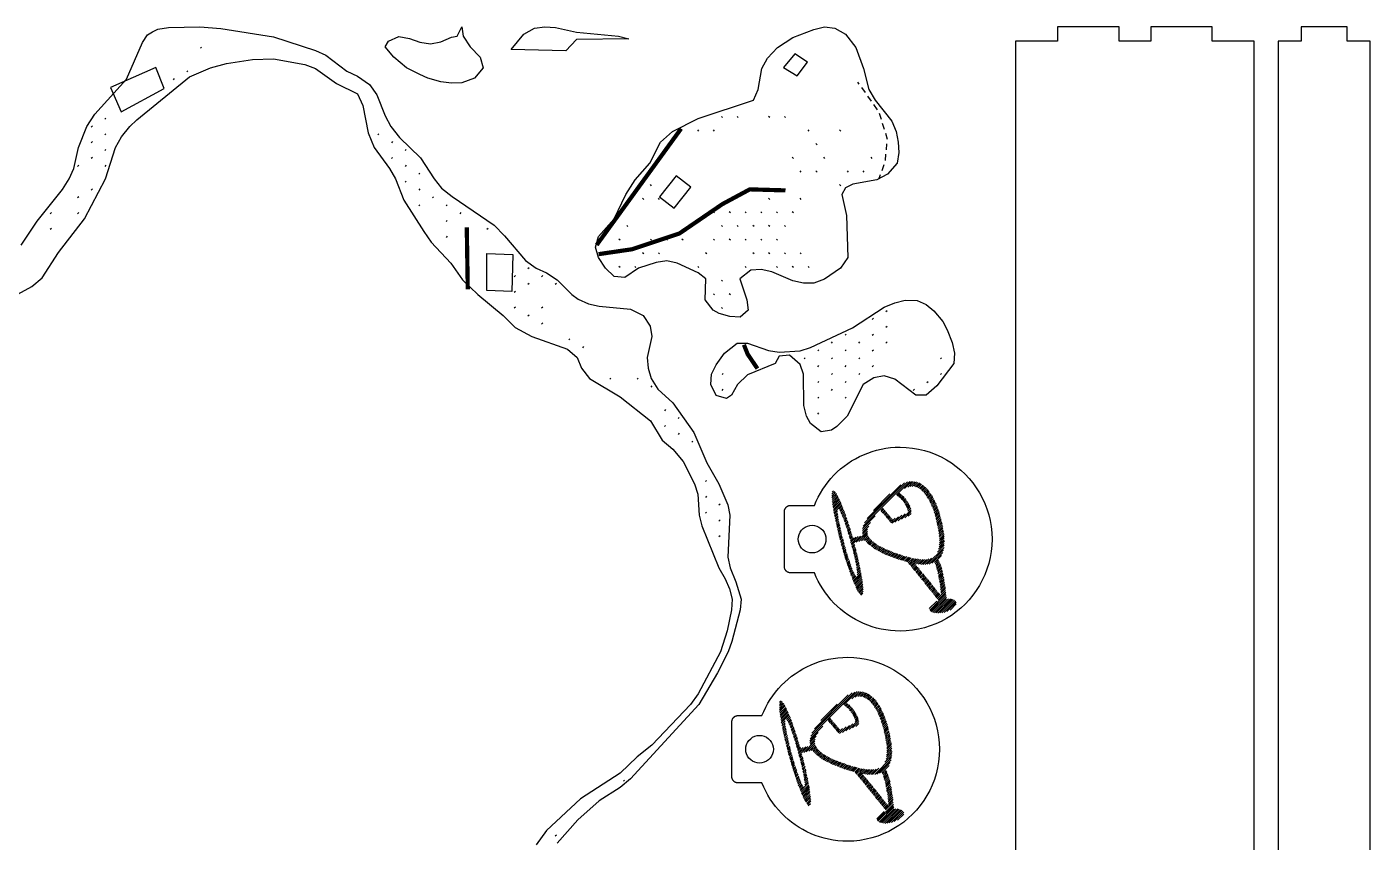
# Model space of a CAD drawing. Header units: millimetres. Extents: x 10 to 1190, y 102 to 890.
# Drawn here: x 927.8 to 1183.5, y 734.8 to 890 of the extents above; entities that cross this region are included whole.
import ezdxf

# ---------------------------------------------------------------- set-up
doc = ezdxf.new("R2010")
doc.units = ezdxf.units.MM
for name, color, linetype in [('CUT', 1, 'CONTINUOUS'), ('ETCH', 7, 'CONTINUOUS'), ('SCORE', 5, 'CONTINUOUS')]:
    doc.layers.add(name, color=color, linetype=linetype)

msp = doc.modelspace()

# ---------------------------------------------------------------- linework, layer by layer
at = {"layer": 'CUT'}
for points in [[(926.722, 848.448), (929.757, 853.044), (934.562, 859.044), (935.804, 861.044), (936.689, 863.044), (937.634, 867.044), (939.167, 871.044), (940.722, 873.366), (946.722, 880.05), (949.821, 887.044), (950.722, 888.462), (951.698, 889.044), (952.722, 889.558), (954.722, 889.85), (960.722, 890), (964.722, 889.69), (974.722, 888.106), (982.722, 885.528), (984.722, 884.596), (988.722, 881.597), (990.722, 880.618), (993.031, 879.044), (994.4, 877.044), (995.969, 873.044), (997.086, 871.044), (998.722, 868.929), (1002.693, 865.044), (1005.296, 861.044), (1006.722, 859.3), (1008.722, 857.705), (1016.722, 852.248), (1018.722, 850.239), (1022.722, 845.503), (1024.722, 844.096), (1026.722, 843.16), (1028.722, 841.837), (1031.522, 839.044), (1032.722, 838.183), (1034.722, 837.275), (1036.722, 836.809), (1042.722, 836.266), (1045.098, 835.044), (1046.426, 833.044), (1046.722, 831.079), (1045.876, 827.044), (1046.059, 825.044), (1046.608, 823.044), (1047.905, 821.044), (1050.722, 818.427), (1054.722, 812.822), (1057.223, 807.044), (1059.519, 803.044), (1061.22, 799.044), (1061.601, 797.044), (1061.204, 789.044), (1061.644, 787.044), (1062.722, 784.401), (1063.73, 781.044), (1063.59, 779.044), (1061.966, 773.044), (1061.281, 771.044), (1059.272, 767.044), (1055.721, 761.044), (1042.722, 746.874), (1040.722, 745.24), (1036.722, 742.697), (1032.688, 739.044), (1028.722, 734.613)], [(1161.444, 692.3), (1161.444, 887.3), (1153.444, 887.3), (1153.444, 890), (1153.444, 890), (1141.722, 890), (1141.722, 890), (1141.722, 887.3), (1135.722, 887.3), (1135.722, 890), (1135.722, 890), (1124, 890), (1124, 890), (1124, 887.3), (1116, 887.3), (1116, 692.3)]]:
    msp.add_lwpolyline(points, dxfattribs=at)
for points in [[(1009.672, 888.213), (1010.6, 890), (1010.842, 888.213), (1012.177, 886.213), (1014.049, 884.213), (1014.671, 882.213), (1012.993, 880.213), (1010.6, 879.372), (1008.6, 879.26), (1006.6, 879.552), (1004.107, 880.213), (1002.6, 880.918), (1000.08, 882.213), (997.647, 884.213), (996, 886.213), (996.6, 887.286), (998.6, 888.137), (1000.6, 887.792), (1002.6, 887.063), (1004.6, 886.759), (1006.6, 887.123), (1008.6, 888.035)], [(1042.391, 887.698), (1032.391, 887.578), (1030.391, 885.464), (1020, 885.663), (1022.391, 888.622), (1024.391, 889.722), (1026.391, 890), (1028.391, 889.852), (1032.391, 889.017), (1040.391, 888.212)], [(1065.098, 836.073), (1063.598, 834.744), (1061.598, 834.865), (1059.598, 835.452), (1058.44, 836.073), (1056.922, 838.073), (1057.041, 842.073), (1055.598, 843.157), (1051.598, 844.999), (1049.598, 845.442), (1047.598, 845.172), (1044.22, 844.073), (1041.598, 842.287), (1039.598, 842.497), (1037.902, 844.073), (1036.617, 846.073), (1036, 848.073), (1036.575, 850.073), (1039.598, 853.459), (1041.809, 858.073), (1043.598, 860.864), (1046.396, 864.073), (1048.409, 868.073), (1050.712, 870.073), (1055.598, 872.578), (1066.133, 876.073), (1066.983, 878.073), (1067.676, 882.073), (1068.75, 884.073), (1070.702, 886.073), (1073.598, 887.945), (1077.598, 889.524), (1079.598, 890), (1081.598, 889.727), (1083.598, 888.584), (1085.569, 886.073), (1087.031, 882.073), (1088.048, 878.073), (1089.276, 876.073), (1092.461, 872.073), (1093.267, 870.073), (1093.648, 868.073), (1093.768, 866.073), (1093.45, 864.073), (1091.598, 861.938), (1089.598, 860.883), (1085.035, 860.073), (1083.598, 859.334), (1082.895, 858.073), (1083.785, 854.073), (1084.067, 846.073), (1082.677, 844.073), (1079.598, 841.978), (1077.598, 841.223), (1075.598, 841.189), (1073.598, 841.692), (1069.598, 843.388), (1067.598, 843.822), (1065.598, 843.699), (1063.509, 842.073), (1064.828, 838.073)], [(1166, 887.3), (1166, 692.3), (1170.374, 692.3), (1170.374, 689.6), (1170.374, 689.6), (1179.121, 689.6), (1179.121, 689.6), (1179.121, 692.3), (1183.495, 692.3), (1183.495, 887.3), (1179.121, 887.3), (1179.121, 890), (1179.121, 890), (1170.374, 890), (1170.374, 890), (1170.374, 887.3)], [(1058.984, 819.834), (1058, 821.92), (1058.106, 823.92), (1058.984, 825.687), (1060.599, 827.92), (1062.984, 829.767), (1064.984, 829.806), (1068.984, 828.425), (1070.984, 828.062), (1074.984, 828.349), (1076.984, 828.987), (1084.984, 832.704), (1090.984, 836.634), (1092.984, 837.481), (1094.984, 838), (1097.234, 837.92), (1098.984, 837.132), (1100.413, 835.92), (1102.129, 833.92), (1102.984, 832.309), (1103.908, 829.92), (1104.37, 827.92), (1104.235, 825.92), (1100.984, 821.675), (1098.984, 819.877), (1096.984, 819.904), (1092.984, 822.96), (1090.984, 823.61), (1088.984, 823.169), (1086.991, 821.92), (1083.918, 815.92), (1081.976, 813.92), (1080.984, 813.245), (1078.984, 812.912), (1076.984, 814.481), (1076.222, 815.92), (1075.686, 817.92), (1075.625, 823.92), (1074.984, 825.715), (1072.984, 827.51), (1070.984, 827.347), (1070.242, 825.92), (1064.984, 823.777), (1063.032, 821.92), (1061.915, 819.92), (1060.984, 819.246)], [(1072, 797.75), (1072, 797.83), (1072.01, 797.91), (1072.02, 797.99), (1072.04, 798.06), (1072.06, 798.13), (1072.09, 798.2), (1072.12, 798.27), (1072.16, 798.34), (1072.2, 798.4), (1072.24, 798.46), (1072.29, 798.52), (1072.34, 798.57), (1072.4, 798.63), (1072.45, 798.67), (1072.51, 798.72), (1072.58, 798.76), (1072.64, 798.79), (1072.71, 798.82), (1072.78, 798.85), (1072.86, 798.87), (1072.93, 798.89), (1073.01, 798.91), (1073.09, 798.91), (1073.17, 798.92), (1077.72, 798.92), (1078.06, 799.72), (1078.44, 800.5), (1078.85, 801.26), (1079.3, 801.99), (1079.79, 802.7), (1080.3, 803.39), (1080.85, 804.04), (1081.43, 804.67), (1082.05, 805.28), (1082.69, 805.85), (1083.35, 806.39), (1084.05, 806.89), (1084.77, 807.37), (1085.51, 807.8), (1086.28, 808.2), (1087.06, 808.57), (1087.87, 808.89), (1088.7, 809.18), (1089.54, 809.43), (1090.41, 809.63), (1091.29, 809.79), (1092.18, 809.91), (1093.09, 809.98), (1094.01, 810), (1095.2, 809.96), (1096.38, 809.84), (1097.53, 809.64), (1098.66, 809.37), (1099.75, 809.03), (1100.82, 808.62), (1101.85, 808.15), (1102.84, 807.61), (1103.79, 807.01), (1104.7, 806.35), (1105.56, 805.64), (1106.38, 804.87), (1107.15, 804.06), (1107.86, 803.19), (1108.52, 802.28), (1109.12, 801.33), (1109.66, 800.34), (1110.13, 799.31), (1110.54, 798.25), (1110.88, 797.15), (1111.15, 796.03), (1111.35, 794.87), (1111.47, 793.7), (1111.51, 792.5), (1111.47, 791.3), (1111.35, 790.13), (1111.15, 788.97), (1110.88, 787.85), (1110.54, 786.75), (1110.13, 785.69), (1109.66, 784.66), (1109.12, 783.67), (1108.52, 782.72), (1107.86, 781.81), (1107.15, 780.94), (1106.38, 780.13), (1105.56, 779.36), (1104.7, 778.65), (1103.79, 777.99), (1102.84, 777.39), (1101.85, 776.85), (1100.82, 776.38), (1099.75, 775.97), (1098.66, 775.63), (1097.53, 775.36), (1096.38, 775.16), (1095.2, 775.04), (1094.01, 775), (1093.09, 775.02), (1092.18, 775.09), (1091.29, 775.21), (1090.41, 775.37), (1089.54, 775.57), (1088.7, 775.82), (1087.87, 776.11), (1087.06, 776.43), (1086.28, 776.8), (1085.51, 777.2), (1084.77, 777.63), (1084.05, 778.11), (1083.35, 778.61), (1082.69, 779.15), (1082.05, 779.72), (1081.43, 780.33), (1080.85, 780.96), (1080.3, 781.61), (1079.79, 782.3), (1079.3, 783.01), (1078.85, 783.74), (1078.44, 784.5), (1078.06, 785.28), (1077.72, 786.08), (1073.17, 786.08), (1073.09, 786.09), (1073.01, 786.09), (1072.93, 786.11), (1072.86, 786.13), (1072.78, 786.15), (1072.71, 786.18), (1072.64, 786.21), (1072.58, 786.24), (1072.51, 786.28), (1072.45, 786.33), (1072.4, 786.37), (1072.34, 786.43), (1072.29, 786.48), (1072.24, 786.54), (1072.2, 786.6), (1072.16, 786.66), (1072.12, 786.73), (1072.09, 786.8), (1072.06, 786.87), (1072.04, 786.94), (1072.02, 787.01), (1072.01, 787.09), (1072, 787.17), (1072, 787.25), (1072, 797.75)], [(1077.26, 795.13), (1077.717, 795.09), (1078.16, 794.971), (1078.575, 794.778), (1078.951, 794.515), (1079.275, 794.191), (1079.538, 793.815), (1079.731, 793.4), (1079.85, 792.957), (1079.89, 792.5), (1079.85, 792.043), (1079.731, 791.6), (1079.538, 791.185), (1079.275, 790.809), (1078.951, 790.485), (1078.575, 790.222), (1078.16, 790.029), (1077.717, 789.91), (1077.26, 789.87), (1076.803, 789.91), (1076.36, 790.029), (1075.945, 790.222), (1075.569, 790.485), (1075.245, 790.809), (1074.982, 791.185), (1074.789, 791.6), (1074.67, 792.043), (1074.63, 792.5), (1074.67, 792.957), (1074.789, 793.4), (1074.982, 793.815), (1075.245, 794.191), (1075.569, 794.515), (1075.945, 794.778), (1076.36, 794.971), (1076.803, 795.09)], [(1062, 757.75), (1062, 757.83), (1062.01, 757.91), (1062.02, 757.99), (1062.04, 758.06), (1062.06, 758.13), (1062.09, 758.2), (1062.12, 758.27), (1062.16, 758.34), (1062.2, 758.4), (1062.24, 758.46), (1062.29, 758.52), (1062.34, 758.57), (1062.4, 758.63), (1062.45, 758.67), (1062.51, 758.72), (1062.58, 758.76), (1062.64, 758.79), (1062.71, 758.82), (1062.78, 758.85), (1062.86, 758.87), (1062.93, 758.89), (1063.01, 758.91), (1063.09, 758.91), (1063.17, 758.92), (1067.72, 758.92), (1068.06, 759.72), (1068.44, 760.5), (1068.85, 761.26), (1069.3, 761.99), (1069.79, 762.7), (1070.3, 763.39), (1070.85, 764.04), (1071.43, 764.67), (1072.05, 765.28), (1072.69, 765.85), (1073.35, 766.39), (1074.05, 766.89), (1074.77, 767.37), (1075.51, 767.8), (1076.28, 768.2), (1077.06, 768.57), (1077.87, 768.89), (1078.7, 769.18), (1079.54, 769.43), (1080.41, 769.63), (1081.29, 769.79), (1082.18, 769.91), (1083.09, 769.98), (1084.01, 770), (1085.2, 769.96), (1086.38, 769.84), (1087.53, 769.64), (1088.66, 769.37), (1089.75, 769.03), (1090.82, 768.62), (1091.85, 768.15), (1092.84, 767.61), (1093.79, 767.01), (1094.7, 766.35), (1095.56, 765.64), (1096.38, 764.87), (1097.15, 764.06), (1097.86, 763.19), (1098.52, 762.28), (1099.12, 761.33), (1099.66, 760.34), (1100.13, 759.31), (1100.54, 758.25), (1100.88, 757.15), (1101.15, 756.03), (1101.35, 754.87), (1101.47, 753.7), (1101.51, 752.5), (1101.47, 751.3), (1101.35, 750.13), (1101.15, 748.97), (1100.88, 747.85), (1100.54, 746.75), (1100.13, 745.69), (1099.66, 744.66), (1099.12, 743.67), (1098.52, 742.72), (1097.86, 741.81), (1097.15, 740.94), (1096.38, 740.13), (1095.56, 739.36), (1094.7, 738.65), (1093.79, 737.99), (1092.84, 737.39), (1091.85, 736.85), (1090.82, 736.38), (1089.75, 735.97), (1088.66, 735.63), (1087.53, 735.36), (1086.38, 735.16), (1085.2, 735.04), (1084.01, 735), (1083.09, 735.02), (1082.18, 735.09), (1081.29, 735.21), (1080.41, 735.37), (1079.54, 735.57), (1078.7, 735.82), (1077.87, 736.11), (1077.06, 736.43), (1076.28, 736.8), (1075.51, 737.2), (1074.77, 737.63), (1074.05, 738.11), (1073.35, 738.61), (1072.69, 739.15), (1072.05, 739.72), (1071.43, 740.33), (1070.85, 740.96), (1070.3, 741.61), (1069.79, 742.3), (1069.3, 743.01), (1068.85, 743.74), (1068.44, 744.5), (1068.06, 745.28), (1067.72, 746.08), (1063.17, 746.08), (1063.09, 746.09), (1063.01, 746.09), (1062.93, 746.11), (1062.86, 746.13), (1062.78, 746.15), (1062.71, 746.18), (1062.64, 746.21), (1062.58, 746.24), (1062.51, 746.28), (1062.45, 746.33), (1062.4, 746.37), (1062.34, 746.43), (1062.29, 746.48), (1062.24, 746.54), (1062.2, 746.6), (1062.16, 746.66), (1062.12, 746.73), (1062.09, 746.8), (1062.06, 746.87), (1062.04, 746.94), (1062.02, 747.01), (1062.01, 747.09), (1062, 747.17), (1062, 747.25), (1062, 757.75)], [(1067.26, 755.13), (1067.717, 755.09), (1068.16, 754.971), (1068.575, 754.778), (1068.951, 754.515), (1069.275, 754.191), (1069.538, 753.815), (1069.731, 753.4), (1069.85, 752.957), (1069.89, 752.5), (1069.85, 752.043), (1069.731, 751.6), (1069.538, 751.185), (1069.275, 750.809), (1068.951, 750.485), (1068.575, 750.222), (1068.16, 750.029), (1067.717, 749.91), (1067.26, 749.87), (1066.803, 749.91), (1066.36, 750.029), (1065.945, 750.222), (1065.569, 750.485), (1065.245, 750.809), (1064.982, 751.185), (1064.789, 751.6), (1064.67, 752.043), (1064.63, 752.5), (1064.67, 752.957), (1064.789, 753.4), (1064.982, 753.815), (1065.245, 754.191), (1065.569, 754.515), (1065.945, 754.778), (1066.36, 754.971), (1066.803, 755.09)]]:
    msp.add_lwpolyline(points, close=True, dxfattribs=at)
at = {"layer": 'ETCH'}
for points in [[(961.026, 886.15), (960.814, 885.938)], [(955.83, 880.15), (955.618, 879.938)], [(958.428, 881.65), (958.216, 881.438)], [(1086.253, 879.117), (1085.998, 879.473)], [(1087.415, 877.49), (1086.718, 878.466)], [(1088.578, 875.862), (1087.88, 876.839)], [(1089.74, 874.235), (1089.043, 875.211)], [(942.84, 872.65), (942.628, 872.438)], [(1060.204, 872.759), (1059.992, 872.971)], [(1063.204, 872.759), (1062.992, 872.971)], [(1069.204, 872.759), (1068.992, 872.971)], [(1072.204, 872.759), (1071.992, 872.971)], [(1090.456, 872.386), (1090.103, 873.533)], [(940.242, 871.15), (940.03, 870.938)], [(942.84, 869.65), (942.628, 869.438)], [(994.8, 869.65), (994.588, 869.438)], [(1055.704, 870.161), (1055.492, 870.373)], [(1058.704, 870.161), (1058.492, 870.373)], [(1076.704, 870.161), (1076.492, 870.373)], [(1082.704, 870.161), (1082.492, 870.373)], [(1091.044, 870.475), (1090.691, 871.622)], [(1091.587, 868.559), (1091.279, 869.71)], [(940.242, 868.15), (940.03, 867.938)], [(997.398, 868.15), (997.186, 867.938)], [(1078.204, 867.563), (1077.992, 867.775)], [(1091.398, 866.568), (1091.512, 867.762)], [(940.242, 865.15), (940.03, 864.938)], [(942.84, 866.65), (942.628, 866.438)], [(997.398, 865.15), (997.186, 864.938)], [(999.996, 866.65), (999.784, 866.438)], [(1073.704, 864.965), (1073.492, 865.177)], [(1079.704, 864.965), (1079.492, 865.177)], [(1088.704, 864.965), (1088.492, 865.177)], [(1091.208, 864.577), (1091.322, 865.771)], [(937.644, 863.65), (937.432, 863.438)], [(942.84, 863.65), (942.628, 863.438)], [(999.996, 863.65), (999.784, 863.438)], [(1002.594, 862.15), (1002.382, 861.938)], [(1075.204, 862.367), (1074.992, 862.579)], [(1078.204, 862.367), (1077.992, 862.579)], [(1084.204, 862.367), (1083.992, 862.579)], [(1087.204, 862.367), (1086.992, 862.579)], [(1090.05, 861.171), (1090.181, 861.549), (1090.313, 861.927)], [(1090.575, 862.682), (1090.97, 863.816)], [(999.996, 860.65), (999.784, 860.438)], [(1046.704, 859.769), (1046.492, 859.981)], [(1082.704, 859.769), (1082.492, 859.981)], [(937.644, 857.65), (937.432, 857.438)], [(940.242, 859.15), (940.03, 858.938)], [(1002.594, 859.15), (1002.382, 858.938)], [(1005.192, 857.65), (1004.98, 857.438)], [(1045.204, 857.171), (1044.992, 857.383)], [(1048.204, 857.171), (1047.992, 857.383)], [(1069.204, 857.171), (1068.992, 857.383)], [(1075.204, 857.171), (1074.992, 857.383)], [(932.448, 854.65), (932.236, 854.438)], [(937.644, 854.65), (937.432, 854.438)], [(1002.594, 856.15), (1002.382, 855.938)], [(1007.79, 856.15), (1007.578, 855.938)], [(1010.388, 854.65), (1010.176, 854.438)], [(1058.704, 854.573), (1058.492, 854.785)], [(1061.704, 854.573), (1061.492, 854.785)], [(1064.704, 854.573), (1064.492, 854.785)], [(1067.704, 854.573), (1067.492, 854.785)], [(1070.704, 854.573), (1070.492, 854.785)], [(1073.704, 854.573), (1073.492, 854.785)], [(932.448, 851.65), (932.236, 851.438)], [(1007.79, 853.15), (1007.578, 852.938)], [(1015.584, 851.65), (1015.372, 851.438)], [(1042.204, 851.975), (1041.992, 852.187)], [(1060.204, 851.975), (1059.992, 852.187)], [(1063.204, 851.975), (1062.992, 852.187)], [(1066.204, 851.975), (1065.992, 852.187)], [(1069.204, 851.975), (1068.992, 852.187)], [(1072.204, 851.975), (1071.992, 852.187)], [(1007.79, 850.15), (1007.578, 849.938)], [(1040.704, 849.377), (1040.492, 849.589)], [(1046.704, 849.377), (1046.492, 849.589)], [(1049.704, 849.377), (1049.492, 849.589)], [(1052.704, 849.377), (1052.492, 849.589)], [(1058.704, 849.377), (1058.492, 849.589)], [(1061.704, 849.377), (1061.492, 849.589)], [(1064.704, 849.377), (1064.492, 849.589)], [(1067.704, 849.377), (1067.492, 849.589)], [(1070.704, 849.377), (1070.492, 849.589)], [(1045.204, 846.779), (1044.992, 846.991)], [(1048.204, 846.779), (1047.992, 846.991)], [(1057.204, 846.779), (1056.992, 846.991)], [(1066.204, 846.779), (1065.992, 846.991)], [(1069.204, 846.779), (1068.992, 846.991)], [(1072.204, 846.779), (1071.992, 846.991)], [(1075.204, 846.779), (1074.992, 846.991)], [(1023.378, 844.15), (1023.166, 843.938)], [(1040.704, 844.181), (1040.492, 844.393)], [(1043.704, 844.181), (1043.492, 844.393)], [(1055.704, 844.181), (1055.492, 844.393)], [(1064.704, 844.181), (1064.492, 844.393)], [(1070.704, 844.181), (1070.492, 844.393)], [(1073.704, 844.181), (1073.492, 844.393)], [(1076.704, 844.181), (1076.492, 844.393)], [(1020.78, 842.65), (1020.568, 842.438)], [(1025.976, 842.65), (1025.764, 842.438)], [(1060.204, 841.583), (1059.992, 841.795)], [(1020.78, 839.65), (1020.568, 839.438)], [(1023.378, 841.15), (1023.166, 840.938)], [(1028.574, 841.15), (1028.362, 840.938)], [(1058.704, 838.985), (1058.492, 839.197)], [(1061.704, 838.985), (1061.492, 839.197)], [(1020.78, 836.65), (1020.568, 836.438)], [(1025.976, 836.65), (1025.764, 836.438)], [(1060.204, 836.387), (1059.992, 836.599)], [(1023.378, 835.15), (1023.166, 834.938)], [(1025.976, 833.65), (1025.764, 833.438)], [(1088.726, 834.314), (1088.938, 834.526)], [(1091.324, 835.814), (1091.536, 836.026)], [(1083.53, 831.314), (1083.742, 831.526)], [(1088.726, 831.314), (1088.938, 831.526)], [(1091.324, 832.814), (1091.536, 833.026)], [(1031.172, 830.65), (1030.96, 830.438)], [(1033.77, 829.15), (1033.558, 828.938)], [(1078.334, 828.314), (1078.546, 828.526)], [(1080.932, 829.814), (1081.144, 830.026)], [(1083.53, 828.314), (1083.742, 828.526)], [(1086.128, 829.814), (1086.34, 830.026)], [(1088.726, 828.314), (1088.938, 828.526)], [(1091.324, 829.814), (1091.536, 830.026)], [(1075.736, 826.814), (1075.948, 827.026)], [(1080.932, 826.814), (1081.144, 827.026)], [(1086.128, 826.814), (1086.34, 827.026)], [(1101.716, 826.814), (1101.928, 827.026)], [(1060.148, 823.814), (1060.36, 824.026)], [(1078.334, 825.314), (1078.546, 825.526)], [(1080.932, 823.814), (1081.144, 824.026)], [(1083.53, 825.314), (1083.742, 825.526)], [(1086.128, 823.814), (1086.34, 824.026)], [(1088.726, 825.314), (1088.938, 825.526)], [(1101.716, 823.814), (1101.928, 824.026)], [(1038.966, 823.15), (1038.754, 822.938)], [(1044.162, 823.15), (1043.95, 822.938)], [(1046.76, 821.65), (1046.548, 821.438)], [(1060.148, 820.814), (1060.36, 821.026)], [(1078.334, 822.314), (1078.546, 822.526)], [(1080.932, 820.814), (1081.144, 821.026)], [(1083.53, 822.314), (1083.742, 822.526)], [(1096.52, 820.814), (1096.732, 821.026)], [(1099.118, 822.314), (1099.33, 822.526)], [(1078.334, 819.314), (1078.546, 819.526)], [(1083.53, 819.314), (1083.742, 819.526)], [(1049.358, 817.15), (1049.146, 816.938)], [(1078.334, 816.314), (1078.546, 816.526)], [(1049.358, 814.15), (1049.146, 813.938)], [(1051.956, 815.65), (1051.744, 815.438)], [(1051.956, 812.65), (1051.744, 812.438)], [(1054.554, 811.15), (1054.342, 810.938)], [(1057.152, 803.65), (1056.94, 803.438)], [(1087, 794.99), (1095.4, 803.39)], [(1087.24, 795.58), (1094.88, 803.22)], [(1093.32, 800.95), (1095.84, 803.47)], [(1094.84, 802.12), (1096.2, 803.48)], [(1095.48, 802.41), (1096.52, 803.45)], [(1095.96, 802.53), (1096.84, 803.41)], [(1096.32, 802.54), (1097.16, 803.38)], [(1096.68, 802.55), (1097.4, 803.27)], [(1096.96, 802.47), (1097.68, 803.19)], [(1097.2, 802.36), (1097.92, 803.08)], [(1057.152, 800.65), (1056.94, 800.438)], [(1081.04, 801.05), (1081.56, 801.57)], [(1081.04, 800.69), (1081.72, 801.37)], [(1081.04, 800.34), (1081.88, 801.18)], [(1081.08, 801.44), (1081.36, 801.72)], [(1081.08, 800.03), (1082, 800.95)], [(1081.08, 799.67), (1082.16, 800.75)], [(1081.12, 799.36), (1082.24, 800.48)], [(1087.72, 796.41), (1094.16, 802.85)], [(1088.92, 797.97), (1092.04, 801.09)], [(1093.48, 800.76), (1093.96, 801.24)], [(1093.68, 800.61), (1094.16, 801.09)], [(1093.88, 800.45), (1094.36, 800.93)], [(1094.08, 800.3), (1094.52, 800.74)], [(1094.24, 800.11), (1094.72, 800.59)], [(1097.44, 802.25), (1098.12, 802.93)], [(1097.68, 802.13), (1098.32, 802.77)], [(1097.88, 801.98), (1098.52, 802.62)], [(1098.08, 801.83), (1098.72, 802.47)], [(1098.24, 801.63), (1098.92, 802.31)], [(1098.44, 801.48), (1099.08, 802.12)], [(1098.6, 801.28), (1099.28, 801.96)], [(1098.75, 801.08), (1099.43, 801.76)], [(1098.9, 800.88), (1099.58, 801.56)], [(1099.06, 800.68), (1099.7, 801.32)], [(1099.17, 800.44), (1099.85, 801.12)], [(1099.32, 800.24), (1100, 800.92)], [(1099.48, 800.04), (1100.16, 800.72)], [(1099.59, 799.8), (1100.27, 800.48)], [(1059.75, 799.15), (1059.538, 798.938)], [(1081.16, 799.05), (1082.36, 800.25)], [(1081.2, 798.73), (1082.48, 800.01)], [(1081.28, 798.46), (1082.6, 799.78)], [(1081.32, 798.15), (1082.72, 799.55)], [(1081.36, 797.83), (1082.8, 799.27)], [(1081.4, 797.52), (1082.92, 799.04)], [(1081.48, 797.25), (1082.12, 797.89)], [(1082.4, 798.17), (1083, 798.77)], [(1082.52, 797.93), (1083.12, 798.53)], [(1082.68, 797.74), (1083.2, 798.26)], [(1082.76, 797.47), (1083.32, 798.03)], [(1090.32, 797.95), (1090.76, 798.39)], [(1090.44, 797.72), (1090.92, 798.2)], [(1090.6, 797.53), (1091.08, 798.01)], [(1094.3, 796.28), (1096.1, 798.08)], [(1094.4, 799.91), (1094.88, 800.39)], [(1094.6, 799.76), (1095.04, 800.2)], [(1094.72, 799.53), (1095.2, 800.01)], [(1094.88, 799.33), (1095.32, 799.77)], [(1095, 799.1), (1095.48, 799.58)], [(1095.12, 798.87), (1095.6, 799.35)], [(1095.24, 798.63), (1095.72, 799.11)], [(1095.36, 798.4), (1095.84, 798.88)], [(1095.44, 798.12), (1095.96, 798.64)], [(1095.47, 797.8), (1096.03, 798.36)], [(1099.7, 799.56), (1100.38, 800.24)], [(1099.82, 799.32), (1100.5, 800)], [(1099.93, 799.08), (1100.61, 799.76)], [(1100, 798.8), (1100.72, 799.52)], [(1100.16, 798.6), (1100.88, 799.32)], [(1100.23, 798.32), (1100.95, 799.04)], [(1100.35, 798.08), (1101.07, 798.8)], [(1100.42, 797.8), (1101.14, 798.52)], [(1100.49, 797.52), (1101.25, 798.28)], [(1100.61, 797.28), (1101.33, 798)], [(1057.152, 797.65), (1056.94, 797.438)], [(1059.75, 796.15), (1059.538, 795.938)], [(1081.52, 796.93), (1082.12, 797.53)], [(1081.6, 796.66), (1082.16, 797.22)], [(1081.64, 796.35), (1082.2, 796.91)], [(1081.72, 796.07), (1082.24, 796.59)], [(1081.76, 795.76), (1082.32, 796.32)], [(1081.84, 795.48), (1082.36, 796)], [(1081.88, 795.17), (1082.4, 795.69)], [(1081.96, 794.9), (1082.48, 795.42)], [(1082.88, 797.23), (1083.4, 797.75)], [(1083, 797), (1083.52, 797.52)], [(1083.08, 796.72), (1083.6, 797.24)], [(1083.2, 796.49), (1083.68, 796.97)], [(1083.28, 796.22), (1083.76, 796.7)], [(1083.36, 795.94), (1083.88, 796.46)], [(1083.48, 795.71), (1083.96, 796.19)], [(1083.56, 795.44), (1084.04, 795.92)], [(1083.64, 795.16), (1084.12, 795.64)], [(1083.72, 794.89), (1084.2, 795.37)], [(1086.84, 794.12), (1088.4, 795.68)], [(1086.88, 794.51), (1089.28, 796.91)], [(1090.8, 797.37), (1091.24, 797.81)], [(1090.96, 797.18), (1091.4, 797.62)], [(1091.12, 796.99), (1091.56, 797.43)], [(1091.28, 796.79), (1091.72, 797.23)], [(1091.44, 796.6), (1091.92, 797.08)], [(1091.6, 796.41), (1092.04, 796.85)], [(1091.76, 796.21), (1092.2, 796.65)], [(1091.92, 796.02), (1092.36, 796.46)], [(1092.08, 795.83), (1092.56, 796.31)], [(1092.24, 795.63), (1093.08, 796.47)], [(1092.48, 795.52), (1093.72, 796.76)], [(1093.04, 795.72), (1094.36, 797.04)], [(1093.67, 796), (1094.99, 797.32)], [(1094.94, 796.56), (1096.14, 797.76)], [(1095.57, 796.84), (1096.13, 797.4)], [(1100.68, 797), (1101.44, 797.76)], [(1100.75, 796.72), (1101.51, 797.48)], [(1100.83, 796.44), (1101.59, 797.2)], [(1100.9, 796.16), (1101.66, 796.92)], [(1100.97, 795.88), (1101.73, 796.64)], [(1101.01, 795.56), (1101.81, 796.36)], [(1101.08, 795.28), (1101.84, 796.04)], [(1101.15, 795), (1101.95, 795.8)], [(1101.23, 794.72), (1102.03, 795.52)], [(1059.75, 793.15), (1059.538, 792.938)], [(1082.04, 794.62), (1082.56, 795.14)], [(1082.08, 794.31), (1082.6, 794.83)], [(1082.16, 794.04), (1082.68, 794.56)], [(1082.24, 793.76), (1082.72, 794.24)], [(1082.28, 793.45), (1082.8, 793.97)], [(1082.36, 793.18), (1082.88, 793.7)], [(1082.44, 792.9), (1082.92, 793.38)], [(1082.52, 792.63), (1083, 793.11)], [(1082.6, 792.36), (1083.08, 792.84)], [(1083.8, 794.62), (1084.32, 795.14)], [(1083.92, 794.38), (1084.4, 794.86)], [(1084, 794.11), (1084.48, 794.59)], [(1084.08, 793.84), (1084.56, 794.32)], [(1084.16, 793.56), (1084.64, 794.04)], [(1084.24, 793.29), (1084.72, 793.77)], [(1084.32, 793.01), (1084.8, 793.49)], [(1084.4, 792.74), (1084.88, 793.22)], [(1084.48, 792.47), (1084.96, 792.95)], [(1084.56, 792.19), (1085.12, 792.75)], [(1084.6, 791.88), (1085.56, 792.84)], [(1084.68, 791.61), (1086.04, 792.97)], [(1084.76, 791.33), (1086.48, 793.05)], [(1085.68, 791.9), (1087.8, 794.02)], [(1086.16, 792.03), (1087.8, 793.67)], [(1086.64, 792.15), (1087.84, 793.35)], [(1086.84, 793.77), (1088.04, 794.97)], [(1086.88, 793.45), (1087.84, 794.41)], [(1087.08, 792.24), (1087.96, 793.12)], [(1087.4, 792.21), (1088.08, 792.89)], [(1101.26, 794.4), (1102.06, 795.2)], [(1101.3, 794.08), (1102.14, 794.92)], [(1101.37, 793.8), (1102.17, 794.6)], [(1101.4, 793.48), (1102.2, 794.28)], [(1101.47, 792.84), (1102.35, 793.72)], [(1101.48, 793.2), (1102.28, 794)], [(1101.5, 792.52), (1102.38, 793.4)], [(1101.5, 792.16), (1102.38, 793.04)], [(1082.64, 792.04), (1083.16, 792.56)], [(1082.72, 791.77), (1083.24, 792.29)], [(1082.8, 791.49), (1083.28, 791.97)], [(1082.88, 791.22), (1083.36, 791.7)], [(1082.96, 790.95), (1083.44, 791.43)], [(1083.04, 790.67), (1083.52, 791.15)], [(1083.12, 790.4), (1083.6, 790.88)], [(1083.2, 790.13), (1083.68, 790.61)], [(1083.28, 789.85), (1083.76, 790.33)], [(1084.84, 791.06), (1085.32, 791.54)], [(1084.92, 790.79), (1085.4, 791.27)], [(1085, 790.51), (1085.48, 790.99)], [(1085.08, 790.24), (1085.56, 790.72)], [(1085.12, 789.93), (1085.64, 790.45)], [(1087.56, 792.01), (1088.2, 792.65)], [(1087.72, 791.82), (1088.36, 792.46)], [(1087.88, 791.63), (1088.56, 792.31)], [(1088.08, 791.47), (1088.72, 792.11)], [(1088.28, 791.32), (1088.92, 791.96)], [(1088.48, 791.16), (1089.12, 791.8)], [(1088.67, 791), (1089.31, 791.64)], [(1088.86, 790.84), (1089.54, 791.52)], [(1089.06, 790.68), (1089.74, 791.36)], [(1089.29, 790.56), (1089.97, 791.24)], [(1089.52, 790.44), (1090.2, 791.12)], [(1089.76, 790.32), (1090.44, 791)], [(1089.99, 790.2), (1090.67, 790.88)], [(1090.22, 790.08), (1090.9, 790.76)], [(1090.46, 789.96), (1091.14, 790.64)], [(1090.69, 789.84), (1091.37, 790.52)], [(1090.92, 789.72), (1091.64, 790.44)], [(1091.16, 789.6), (1091.88, 790.32)], [(1091.43, 789.52), (1092.15, 790.24)], [(1099.18, 787.72), (1102.38, 790.92)], [(1099.57, 787.76), (1102.29, 790.48)], [(1101.14, 790.04), (1102.42, 791.32)], [(1101.35, 790.6), (1102.43, 791.68)], [(1101.44, 791.4), (1102.4, 792.36)], [(1101.44, 791.04), (1102.48, 792.08)], [(1101.49, 791.8), (1102.41, 792.72)], [(1083.36, 789.58), (1083.84, 790.06)], [(1083.44, 789.31), (1083.92, 789.79)], [(1083.52, 789.03), (1084, 789.51)], [(1083.6, 788.76), (1084.08, 789.24)], [(1083.68, 788.49), (1084.16, 788.97)], [(1083.76, 788.21), (1084.28, 788.73)], [(1083.88, 787.98), (1084.36, 788.46)], [(1083.96, 787.71), (1084.44, 788.19)], [(1084.04, 787.43), (1084.52, 787.91)], [(1084.12, 787.16), (1084.64, 787.68)], [(1085.2, 789.65), (1085.68, 790.13)], [(1085.28, 789.38), (1085.76, 789.86)], [(1085.32, 789.07), (1085.84, 789.59)], [(1085.4, 788.79), (1085.92, 789.31)], [(1085.48, 788.52), (1085.96, 789)], [(1085.52, 788.2), (1086.04, 788.72)], [(1085.59, 787.92), (1086.11, 788.44)], [(1085.62, 787.6), (1086.14, 788.12)], [(1085.7, 787.32), (1086.22, 787.84)], [(1091.67, 789.4), (1092.39, 790.12)], [(1091.94, 789.32), (1092.66, 790.04)], [(1092.17, 789.2), (1092.89, 789.92)], [(1092.45, 789.12), (1093.17, 789.84)], [(1092.68, 789), (1093.44, 789.76)], [(1092.95, 788.92), (1093.67, 789.64)], [(1093.23, 788.84), (1093.95, 789.56)], [(1093.46, 788.72), (1094.22, 789.48)], [(1093.73, 788.64), (1094.49, 789.4)], [(1094.01, 788.56), (1094.73, 789.28)], [(1094.28, 788.48), (1095, 789.2)], [(1094.55, 788.4), (1095.31, 789.16)], [(1094.83, 788.32), (1095.59, 789.08)], [(1095.1, 788.24), (1095.86, 789)], [(1095.38, 788.16), (1096.14, 788.92)], [(1095.53, 787.96), (1096.41, 788.84)], [(1095.68, 787.76), (1096.72, 788.8)], [(1095.88, 787.6), (1097.04, 788.76)], [(1096.03, 787.4), (1097.35, 788.72)], [(1096.18, 787.2), (1097.66, 788.68)], [(1096.34, 787), (1096.98, 787.64)], [(1097.14, 787.8), (1097.98, 788.64)], [(1097.45, 787.76), (1098.33, 788.64)], [(1097.76, 787.72), (1098.68, 788.64)], [(1098.08, 787.68), (1099.04, 788.64)], [(1098.43, 787.68), (1099.47, 788.72)], [(1098.78, 787.68), (1099.98, 788.88)], [(1100.08, 787.92), (1102.12, 789.96)], [(1100.56, 788.04), (1101.92, 789.4)], [(1100.67, 787.8), (1101.35, 788.48)], [(1100.79, 787.56), (1101.47, 788.24)], [(1100.86, 787.28), (1101.58, 788)], [(1100.93, 787), (1101.69, 787.76)], [(1084.24, 786.92), (1084.72, 787.4)], [(1084.31, 786.64), (1084.79, 787.12)], [(1084.38, 786.36), (1084.9, 786.88)], [(1084.5, 786.12), (1084.98, 786.6)], [(1084.57, 785.84), (1085.09, 786.36)], [(1084.64, 785.56), (1085.2, 786.12)], [(1084.8, 785.36), (1085.32, 785.88)], [(1084.87, 785.08), (1085.43, 785.64)], [(1084.98, 784.84), (1085.58, 785.44)], [(1085.06, 784.56), (1086.58, 786.08)], [(1085.17, 784.32), (1086.61, 785.76)], [(1085.24, 784.04), (1086.68, 785.48)], [(1085.4, 783.84), (1086.76, 785.2)], [(1085.73, 787), (1086.29, 787.56)], [(1085.76, 786.68), (1086.32, 787.24)], [(1085.84, 786.4), (1086.44, 787)], [(1085.86, 785.72), (1086.5, 786.36)], [(1085.87, 786.08), (1086.47, 786.68)], [(1096.49, 786.8), (1097.13, 787.44)], [(1096.64, 786.6), (1097.28, 787.24)], [(1096.84, 786.44), (1097.48, 787.08)], [(1096.99, 786.24), (1097.63, 786.88)], [(1097.14, 786.04), (1097.78, 786.68)], [(1097.3, 785.84), (1097.94, 786.48)], [(1097.45, 785.64), (1098.09, 786.28)], [(1097.6, 785.44), (1098.24, 786.08)], [(1097.76, 785.24), (1098.44, 785.92)], [(1097.91, 785.04), (1098.59, 785.72)], [(1098.07, 784.84), (1098.75, 785.52)], [(1098.26, 784.68), (1098.9, 785.32)], [(1098.41, 784.48), (1099.05, 785.12)], [(1101.01, 786.72), (1101.77, 787.48)], [(1101.12, 786.48), (1101.88, 787.24)], [(1101.19, 786.2), (1101.95, 786.96)], [(1101.23, 785.88), (1102.03, 786.68)], [(1101.3, 785.6), (1102.1, 786.4)], [(1101.33, 785.28), (1102.13, 786.08)], [(1101.41, 785), (1102.21, 785.8)], [(1101.44, 784.68), (1102.24, 785.48)], [(1101.51, 784.4), (1102.35, 785.24)], [(1085.51, 783.6), (1086.79, 784.88)], [(1085.59, 783.32), (1086.83, 784.56)], [(1085.7, 783.08), (1086.86, 784.24)], [(1085.81, 782.84), (1086.89, 783.92)], [(1085.93, 782.6), (1086.93, 783.6)], [(1086.08, 782.4), (1086.96, 783.28)], [(1086.23, 782.2), (1086.99, 782.96)], [(1086.39, 782), (1086.99, 782.6)], [(1098.57, 784.28), (1099.21, 784.92)], [(1098.72, 784.08), (1099.4, 784.76)], [(1098.87, 783.88), (1099.55, 784.56)], [(1099.03, 783.68), (1099.71, 784.36)], [(1099.18, 783.48), (1099.86, 784.16)], [(1099.33, 783.28), (1100.01, 783.96)], [(1099.49, 783.08), (1100.17, 783.76)], [(1099.64, 782.88), (1100.32, 783.56)], [(1099.83, 782.72), (1100.47, 783.36)], [(1099.99, 782.52), (1100.63, 783.16)], [(1100.14, 782.32), (1100.78, 782.96)], [(1100.3, 782.12), (1100.94, 782.76)], [(1100.45, 781.92), (1101.09, 782.56)], [(1101.59, 784.12), (1102.39, 784.92)], [(1101.62, 783.8), (1102.42, 784.6)], [(1101.66, 783.48), (1102.46, 784.28)], [(1101.69, 783.16), (1102.53, 784)], [(1101.72, 782.84), (1102.56, 783.68)], [(1101.76, 782.52), (1102.64, 783.4)], [(1101.79, 782.2), (1102.67, 783.08)], [(1101.82, 781.88), (1102.66, 782.72)], [(1086.54, 781.8), (1086.94, 782.2)], [(1099.58, 779.28), (1100.98, 780.68)], [(1099.65, 779), (1102.73, 782.08)], [(1099.8, 778.8), (1102.76, 781.76)], [(1100, 778.64), (1102.84, 781.48)], [(1100.27, 778.56), (1102.87, 781.16)], [(1100.54, 778.48), (1103.22, 781.16)], [(1100.6, 781.72), (1101.24, 782.36)], [(1100.76, 781.52), (1101.44, 782.2)], [(1100.86, 778.44), (1103.58, 781.16)], [(1100.91, 781.32), (1101.59, 782)], [(1101.1, 781.16), (1101.74, 781.8)], [(1101.17, 778.4), (1103.85, 781.08)], [(1101.26, 780.96), (1102.7, 782.4)], [(1101.56, 778.44), (1104.12, 781)], [(1101.96, 778.48), (1104.36, 780.88)], [(1102.39, 778.56), (1104.55, 780.72)], [(1102.91, 778.72), (1104.71, 780.52)], [(1103.54, 779), (1104.7, 780.16)], [(1077, 754.99), (1085.4, 763.39)], [(1077.24, 755.58), (1084.88, 763.22)], [(1077.72, 756.41), (1084.16, 762.85)], [(1083.32, 760.95), (1085.84, 763.47)], [(1084.84, 762.12), (1086.2, 763.48)], [(1085.48, 762.41), (1086.52, 763.45)], [(1085.96, 762.53), (1086.84, 763.41)], [(1086.32, 762.54), (1087.16, 763.38)], [(1086.68, 762.55), (1087.4, 763.27)], [(1086.96, 762.47), (1087.68, 763.19)], [(1087.2, 762.36), (1087.92, 763.08)], [(1087.44, 762.25), (1088.12, 762.93)], [(1087.68, 762.13), (1088.32, 762.77)], [(1087.88, 761.98), (1088.52, 762.62)], [(1088.08, 761.83), (1088.72, 762.47)], [(1088.24, 761.63), (1088.92, 762.31)], [(1088.44, 761.48), (1089.08, 762.12)], [(1071.04, 761.05), (1071.56, 761.57)], [(1071.04, 760.69), (1071.72, 761.37)], [(1071.04, 760.34), (1071.88, 761.18)], [(1071.08, 761.44), (1071.36, 761.72)], [(1071.08, 760.03), (1072, 760.95)], [(1071.08, 759.67), (1072.16, 760.75)], [(1071.12, 759.36), (1072.24, 760.48)], [(1071.16, 759.05), (1072.36, 760.25)], [(1071.2, 758.73), (1072.48, 760.01)], [(1071.28, 758.46), (1072.6, 759.78)], [(1071.32, 758.15), (1072.72, 759.55)], [(1078.92, 757.97), (1082.04, 761.09)], [(1083.48, 760.76), (1083.96, 761.24)], [(1083.68, 760.61), (1084.16, 761.09)], [(1083.88, 760.45), (1084.36, 760.93)], [(1084.08, 760.3), (1084.52, 760.74)], [(1084.24, 760.11), (1084.72, 760.59)], [(1084.4, 759.91), (1084.88, 760.39)], [(1084.6, 759.76), (1085.04, 760.2)], [(1084.72, 759.53), (1085.2, 760.01)], [(1084.88, 759.33), (1085.32, 759.77)], [(1085, 759.1), (1085.48, 759.58)], [(1088.6, 761.28), (1089.28, 761.96)], [(1088.75, 761.08), (1089.43, 761.76)], [(1088.9, 760.88), (1089.58, 761.56)], [(1089.06, 760.68), (1089.7, 761.32)], [(1089.17, 760.44), (1089.85, 761.12)], [(1089.32, 760.24), (1090, 760.92)], [(1089.48, 760.04), (1090.16, 760.72)], [(1089.59, 759.8), (1090.27, 760.48)], [(1089.7, 759.56), (1090.38, 760.24)], [(1089.82, 759.32), (1090.5, 760)], [(1089.93, 759.08), (1090.61, 759.76)], [(1090, 758.8), (1090.72, 759.52)], [(1071.36, 757.83), (1072.8, 759.27)], [(1071.4, 757.52), (1072.92, 759.04)], [(1071.48, 757.25), (1072.12, 757.89)], [(1071.52, 756.93), (1072.12, 757.53)], [(1071.6, 756.66), (1072.16, 757.22)], [(1072.4, 758.17), (1073, 758.77)], [(1072.52, 757.93), (1073.12, 758.53)], [(1072.68, 757.74), (1073.2, 758.26)], [(1072.76, 757.47), (1073.32, 758.03)], [(1072.88, 757.23), (1073.4, 757.75)], [(1073, 757), (1073.52, 757.52)], [(1073.08, 756.72), (1073.6, 757.24)], [(1073.2, 756.49), (1073.68, 756.97)], [(1080.32, 757.95), (1080.76, 758.39)], [(1080.44, 757.72), (1080.92, 758.2)], [(1080.6, 757.53), (1081.08, 758.01)], [(1080.8, 757.37), (1081.24, 757.81)], [(1080.96, 757.18), (1081.4, 757.62)], [(1081.12, 756.99), (1081.56, 757.43)], [(1081.28, 756.79), (1081.72, 757.23)], [(1081.44, 756.6), (1081.92, 757.08)], [(1083.04, 755.72), (1084.36, 757.04)], [(1083.67, 756), (1084.99, 757.32)], [(1084.3, 756.28), (1086.1, 758.08)], [(1084.94, 756.56), (1086.14, 757.76)], [(1085.12, 758.87), (1085.6, 759.35)], [(1085.24, 758.63), (1085.72, 759.11)], [(1085.36, 758.4), (1085.84, 758.88)], [(1085.44, 758.12), (1085.96, 758.64)], [(1085.47, 757.8), (1086.03, 758.36)], [(1085.57, 756.84), (1086.13, 757.4)], [(1090.16, 758.6), (1090.88, 759.32)], [(1090.23, 758.32), (1090.95, 759.04)], [(1090.35, 758.08), (1091.07, 758.8)], [(1090.42, 757.8), (1091.14, 758.52)], [(1090.49, 757.52), (1091.25, 758.28)], [(1090.61, 757.28), (1091.33, 758)], [(1090.68, 757), (1091.44, 757.76)], [(1090.75, 756.72), (1091.51, 757.48)], [(1090.83, 756.44), (1091.59, 757.2)], [(1071.64, 756.35), (1072.2, 756.91)], [(1071.72, 756.07), (1072.24, 756.59)], [(1071.76, 755.76), (1072.32, 756.32)], [(1071.84, 755.48), (1072.36, 756)], [(1071.88, 755.17), (1072.4, 755.69)], [(1071.96, 754.9), (1072.48, 755.42)], [(1072.04, 754.62), (1072.56, 755.14)], [(1072.08, 754.31), (1072.6, 754.83)], [(1072.16, 754.04), (1072.68, 754.56)], [(1073.28, 756.22), (1073.76, 756.7)], [(1073.36, 755.94), (1073.88, 756.46)], [(1073.48, 755.71), (1073.96, 756.19)], [(1073.56, 755.44), (1074.04, 755.92)], [(1073.64, 755.16), (1074.12, 755.64)], [(1073.72, 754.89), (1074.2, 755.37)], [(1073.8, 754.62), (1074.32, 755.14)], [(1073.92, 754.38), (1074.4, 754.86)], [(1074, 754.11), (1074.48, 754.59)], [(1076.84, 754.12), (1078.4, 755.68)], [(1076.84, 753.77), (1078.04, 754.97)], [(1076.88, 754.51), (1079.28, 756.91)], [(1076.88, 753.45), (1077.84, 754.41)], [(1081.6, 756.41), (1082.04, 756.85)], [(1081.76, 756.21), (1082.2, 756.65)], [(1081.92, 756.02), (1082.36, 756.46)], [(1082.08, 755.83), (1082.56, 756.31)], [(1082.24, 755.63), (1083.08, 756.47)], [(1082.48, 755.52), (1083.72, 756.76)], [(1090.9, 756.16), (1091.66, 756.92)], [(1090.97, 755.88), (1091.73, 756.64)], [(1091.01, 755.56), (1091.81, 756.36)], [(1091.08, 755.28), (1091.84, 756.04)], [(1091.15, 755), (1091.95, 755.8)], [(1091.23, 754.72), (1092.03, 755.52)], [(1091.26, 754.4), (1092.06, 755.2)], [(1091.3, 754.08), (1092.14, 754.92)], [(1091.37, 753.8), (1092.17, 754.6)], [(1072.24, 753.76), (1072.72, 754.24)], [(1072.28, 753.45), (1072.8, 753.97)], [(1072.36, 753.18), (1072.88, 753.7)], [(1072.44, 752.9), (1072.92, 753.38)], [(1072.52, 752.63), (1073, 753.11)], [(1072.6, 752.36), (1073.08, 752.84)], [(1072.64, 752.04), (1073.16, 752.56)], [(1072.72, 751.77), (1073.24, 752.29)], [(1072.8, 751.49), (1073.28, 751.97)], [(1074.08, 753.84), (1074.56, 754.32)], [(1074.16, 753.56), (1074.64, 754.04)], [(1074.24, 753.29), (1074.72, 753.77)], [(1074.32, 753.01), (1074.8, 753.49)], [(1074.4, 752.74), (1074.88, 753.22)], [(1074.48, 752.47), (1074.96, 752.95)], [(1074.56, 752.19), (1075.12, 752.75)], [(1074.6, 751.88), (1075.56, 752.84)], [(1074.68, 751.61), (1076.04, 752.97)], [(1074.76, 751.33), (1076.48, 753.05)], [(1075.68, 751.9), (1077.8, 754.02)], [(1076.16, 752.03), (1077.8, 753.67)], [(1076.64, 752.15), (1077.84, 753.35)], [(1077.08, 752.24), (1077.96, 753.12)], [(1077.4, 752.21), (1078.08, 752.89)], [(1077.56, 752.01), (1078.2, 752.65)], [(1077.72, 751.82), (1078.36, 752.46)], [(1077.88, 751.63), (1078.56, 752.31)], [(1078.08, 751.47), (1078.72, 752.11)], [(1078.28, 751.32), (1078.92, 751.96)], [(1091.4, 753.48), (1092.2, 754.28)], [(1091.44, 751.4), (1092.4, 752.36)], [(1091.44, 751.04), (1092.48, 752.08)], [(1091.47, 752.84), (1092.35, 753.72)], [(1091.48, 753.2), (1092.28, 754)], [(1091.49, 751.8), (1092.41, 752.72)], [(1091.5, 752.52), (1092.38, 753.4)], [(1091.5, 752.16), (1092.38, 753.04)], [(1072.88, 751.22), (1073.36, 751.7)], [(1072.96, 750.95), (1073.44, 751.43)], [(1073.04, 750.67), (1073.52, 751.15)], [(1073.12, 750.4), (1073.6, 750.88)], [(1073.2, 750.13), (1073.68, 750.61)], [(1073.28, 749.85), (1073.76, 750.33)], [(1073.36, 749.58), (1073.84, 750.06)], [(1073.44, 749.31), (1073.92, 749.79)], [(1073.52, 749.03), (1074, 749.51)], [(1074.84, 751.06), (1075.32, 751.54)], [(1074.92, 750.79), (1075.4, 751.27)], [(1075, 750.51), (1075.48, 750.99)], [(1075.08, 750.24), (1075.56, 750.72)], [(1075.12, 749.93), (1075.64, 750.45)], [(1075.2, 749.65), (1075.68, 750.13)], [(1075.28, 749.38), (1075.76, 749.86)], [(1075.32, 749.07), (1075.84, 749.59)], [(1075.4, 748.79), (1075.92, 749.31)], [(1078.48, 751.16), (1079.12, 751.8)], [(1078.67, 751), (1079.31, 751.64)], [(1078.86, 750.84), (1079.54, 751.52)], [(1079.06, 750.68), (1079.74, 751.36)], [(1079.29, 750.56), (1079.97, 751.24)], [(1079.52, 750.44), (1080.2, 751.12)], [(1079.76, 750.32), (1080.44, 751)], [(1079.99, 750.2), (1080.67, 750.88)], [(1080.22, 750.08), (1080.9, 750.76)], [(1080.46, 749.96), (1081.14, 750.64)], [(1080.69, 749.84), (1081.37, 750.52)], [(1080.92, 749.72), (1081.64, 750.44)], [(1081.16, 749.6), (1081.88, 750.32)], [(1081.43, 749.52), (1082.15, 750.24)], [(1081.67, 749.4), (1082.39, 750.12)], [(1081.94, 749.32), (1082.66, 750.04)], [(1082.17, 749.2), (1082.89, 749.92)], [(1082.45, 749.12), (1083.17, 749.84)], [(1082.68, 749), (1083.44, 749.76)], [(1082.95, 748.92), (1083.67, 749.64)], [(1083.23, 748.84), (1083.95, 749.56)], [(1083.46, 748.72), (1084.22, 749.48)], [(1083.73, 748.64), (1084.49, 749.4)], [(1084.01, 748.56), (1084.73, 749.28)], [(1089.18, 747.72), (1092.38, 750.92)], [(1089.57, 747.76), (1092.29, 750.48)], [(1090.08, 747.92), (1092.12, 749.96)], [(1090.56, 748.04), (1091.92, 749.4)], [(1091.14, 750.04), (1092.42, 751.32)], [(1091.35, 750.6), (1092.43, 751.68)], [(1073.6, 748.76), (1074.08, 749.24)], [(1073.68, 748.49), (1074.16, 748.97)], [(1073.76, 748.21), (1074.28, 748.73)], [(1073.88, 747.98), (1074.36, 748.46)], [(1073.96, 747.71), (1074.44, 748.19)], [(1074.04, 747.43), (1074.52, 747.91)], [(1074.12, 747.16), (1074.64, 747.68)], [(1074.24, 746.92), (1074.72, 747.4)], [(1074.31, 746.64), (1074.79, 747.12)], [(1074.38, 746.36), (1074.9, 746.88)], [(1075.48, 748.52), (1075.96, 749)], [(1075.52, 748.2), (1076.04, 748.72)], [(1075.59, 747.92), (1076.11, 748.44)], [(1075.62, 747.6), (1076.14, 748.12)], [(1075.7, 747.32), (1076.22, 747.84)], [(1075.73, 747), (1076.29, 747.56)], [(1075.76, 746.68), (1076.32, 747.24)], [(1075.84, 746.4), (1076.44, 747)], [(1084.28, 748.48), (1085, 749.2)], [(1084.55, 748.4), (1085.31, 749.16)], [(1084.83, 748.32), (1085.59, 749.08)], [(1085.1, 748.24), (1085.86, 749)], [(1085.38, 748.16), (1086.14, 748.92)], [(1085.53, 747.96), (1086.41, 748.84)], [(1085.68, 747.76), (1086.72, 748.8)], [(1085.88, 747.6), (1087.04, 748.76)], [(1086.03, 747.4), (1087.35, 748.72)], [(1086.18, 747.2), (1087.66, 748.68)], [(1086.34, 747), (1086.98, 747.64)], [(1086.49, 746.8), (1087.13, 747.44)], [(1086.64, 746.6), (1087.28, 747.24)], [(1086.84, 746.44), (1087.48, 747.08)], [(1086.99, 746.24), (1087.63, 746.88)], [(1087.14, 747.8), (1087.98, 748.64)], [(1087.45, 747.76), (1088.33, 748.64)], [(1087.76, 747.72), (1088.68, 748.64)], [(1088.08, 747.68), (1089.04, 748.64)], [(1088.43, 747.68), (1089.47, 748.72)], [(1088.78, 747.68), (1089.98, 748.88)], [(1090.67, 747.8), (1091.35, 748.48)], [(1090.79, 747.56), (1091.47, 748.24)], [(1090.86, 747.28), (1091.58, 748)], [(1090.93, 747), (1091.69, 747.76)], [(1091.01, 746.72), (1091.77, 747.48)], [(1091.12, 746.48), (1091.88, 747.24)], [(1091.19, 746.2), (1091.95, 746.96)], [(1041.564, 746.65), (1041.352, 746.438)], [(1074.5, 746.12), (1074.98, 746.6)], [(1074.57, 745.84), (1075.09, 746.36)], [(1074.64, 745.56), (1075.2, 746.12)], [(1074.8, 745.36), (1075.32, 745.88)], [(1074.87, 745.08), (1075.43, 745.64)], [(1074.98, 744.84), (1075.58, 745.44)], [(1075.06, 744.56), (1076.58, 746.08)], [(1075.17, 744.32), (1076.61, 745.76)], [(1075.24, 744.04), (1076.68, 745.48)], [(1075.4, 743.84), (1076.76, 745.2)], [(1075.51, 743.6), (1076.79, 744.88)], [(1075.59, 743.32), (1076.83, 744.56)], [(1075.7, 743.08), (1076.86, 744.24)], [(1075.86, 745.72), (1076.5, 746.36)], [(1075.87, 746.08), (1076.47, 746.68)], [(1087.14, 746.04), (1087.78, 746.68)], [(1087.3, 745.84), (1087.94, 746.48)], [(1087.45, 745.64), (1088.09, 746.28)], [(1087.6, 745.44), (1088.24, 746.08)], [(1087.76, 745.24), (1088.44, 745.92)], [(1087.91, 745.04), (1088.59, 745.72)], [(1088.07, 744.84), (1088.75, 745.52)], [(1088.26, 744.68), (1088.9, 745.32)], [(1088.41, 744.48), (1089.05, 745.12)], [(1088.57, 744.28), (1089.21, 744.92)], [(1088.72, 744.08), (1089.4, 744.76)], [(1088.87, 743.88), (1089.55, 744.56)], [(1089.03, 743.68), (1089.71, 744.36)], [(1089.18, 743.48), (1089.86, 744.16)], [(1091.23, 745.88), (1092.03, 746.68)], [(1091.3, 745.6), (1092.1, 746.4)], [(1091.33, 745.28), (1092.13, 746.08)], [(1091.41, 745), (1092.21, 745.8)], [(1091.44, 744.68), (1092.24, 745.48)], [(1091.51, 744.4), (1092.35, 745.24)], [(1091.59, 744.12), (1092.39, 744.92)], [(1091.62, 743.8), (1092.42, 744.6)], [(1091.66, 743.48), (1092.46, 744.28)], [(1075.81, 742.84), (1076.89, 743.92)], [(1075.93, 742.6), (1076.93, 743.6)], [(1076.08, 742.4), (1076.96, 743.28)], [(1076.23, 742.2), (1076.99, 742.96)], [(1076.39, 742), (1076.99, 742.6)], [(1076.54, 741.8), (1076.94, 742.2)], [(1089.33, 743.28), (1090.01, 743.96)], [(1089.49, 743.08), (1090.17, 743.76)], [(1089.64, 742.88), (1090.32, 743.56)], [(1089.65, 739), (1092.73, 742.08)], [(1089.8, 738.8), (1092.76, 741.76)], [(1089.83, 742.72), (1090.47, 743.36)], [(1089.99, 742.52), (1090.63, 743.16)], [(1090.14, 742.32), (1090.78, 742.96)], [(1090.3, 742.12), (1090.94, 742.76)], [(1090.45, 741.92), (1091.09, 742.56)], [(1090.6, 741.72), (1091.24, 742.36)], [(1090.76, 741.52), (1091.44, 742.2)], [(1090.91, 741.32), (1091.59, 742)], [(1091.1, 741.16), (1091.74, 741.8)], [(1091.26, 740.96), (1092.7, 742.4)], [(1091.69, 743.16), (1092.53, 744)], [(1091.72, 742.84), (1092.56, 743.68)], [(1091.76, 742.52), (1092.64, 743.4)], [(1091.79, 742.2), (1092.67, 743.08)], [(1091.82, 741.88), (1092.66, 742.72)], [(1089.58, 739.28), (1090.98, 740.68)], [(1090, 738.64), (1092.84, 741.48)], [(1090.27, 738.56), (1092.87, 741.16)], [(1090.54, 738.48), (1093.22, 741.16)], [(1090.86, 738.44), (1093.58, 741.16)], [(1091.17, 738.4), (1093.85, 741.08)], [(1091.56, 738.44), (1094.12, 741)], [(1091.96, 738.48), (1094.36, 740.88)], [(1092.39, 738.56), (1094.55, 740.72)], [(1092.91, 738.72), (1094.71, 740.52)], [(1093.54, 739), (1094.7, 740.16)], [(1028.574, 736.15), (1028.362, 735.938)]]:
    msp.add_lwpolyline(points, dxfattribs=at)
for points in [[(1074.398, 880.673), (1076.398, 883.273), (1073.998, 884.873), (1071.798, 882.273)], [(945.722, 873.844), (953.922, 878.244), (952.322, 882.244), (943.722, 878.444)], [(1050.998, 855.473), (1054.198, 859.473), (1051.398, 861.673), (1048.198, 857.673)], [(1015.322, 846.844), (1020.322, 846.644), (1020.122, 839.644), (1015.322, 839.844)]]:
    msp.add_lwpolyline(points, close=True, dxfattribs=at)
at = {"layer": 'ETCH', "const_width": 0.8}
for points in [[(1036.259, 848.486), (1052.325, 870.631)], [(1072.198, 858.873), (1065.398, 859.073), (1060.198, 856.273), (1051.998, 850.673), (1042.998, 847.673), (1036.621, 846.74)], [(1011.714, 840.036), (1011.522, 851.844)], [(1066.861, 824.952), (1064.984, 827.72), (1064.279, 829.491)]]:
    msp.add_lwpolyline(points, dxfattribs=at)
at = {"layer": 'SCORE'}
msp.add_lwpolyline([(922.722, 837.261), (928.722, 840.598), (930.722, 842.227), (933.805, 847.044), (938.722, 853.471), (942.745, 861.044), (944.632, 867.044), (945.784, 869.044), (947.357, 871.044), (948.722, 872.294), (958.722, 880.485), (962.722, 882.221), (965.752, 883.044), (970.722, 883.774), (974.722, 883.93), (980.722, 882.84), (982.722, 882.103), (986.722, 879.234), (990.722, 877.232), (991.761, 875.044), (992.722, 869.855), (993.865, 867.044), (996.785, 863.044), (997.93, 861.044), (999.548, 857.044), (1003.334, 851.044), (1004.745, 849.044), (1008.5, 845.044), (1010.722, 841.855), (1013.657, 839.044), (1018.48, 835.044), (1020.722, 832.805), (1023.916, 831.044), (1030.722, 828.633), (1032.525, 827.044), (1033.372, 825.044), (1034.867, 823.044), (1040.722, 819.588), (1046.515, 815.044), (1048.722, 811.335), (1050.722, 809.61), (1052.722, 807.281), (1054.858, 803.044), (1055.486, 801.044), (1055.779, 797.044), (1056.279, 795.044), (1059.506, 787.044), (1060.722, 784.918), (1061.555, 783.044), (1062.046, 781.044), (1061.923, 779.044), (1061.084, 775.044), (1059.827, 771.044), (1055.559, 763.044), (1054.118, 761.044), (1046.722, 753.257), (1043.984, 751.044), (1040.722, 747.926), (1033.178, 743.044), (1026.719, 737.044), (1024.722, 734.311)], dxfattribs=at)

doc.saveas('drawing.dxf')
